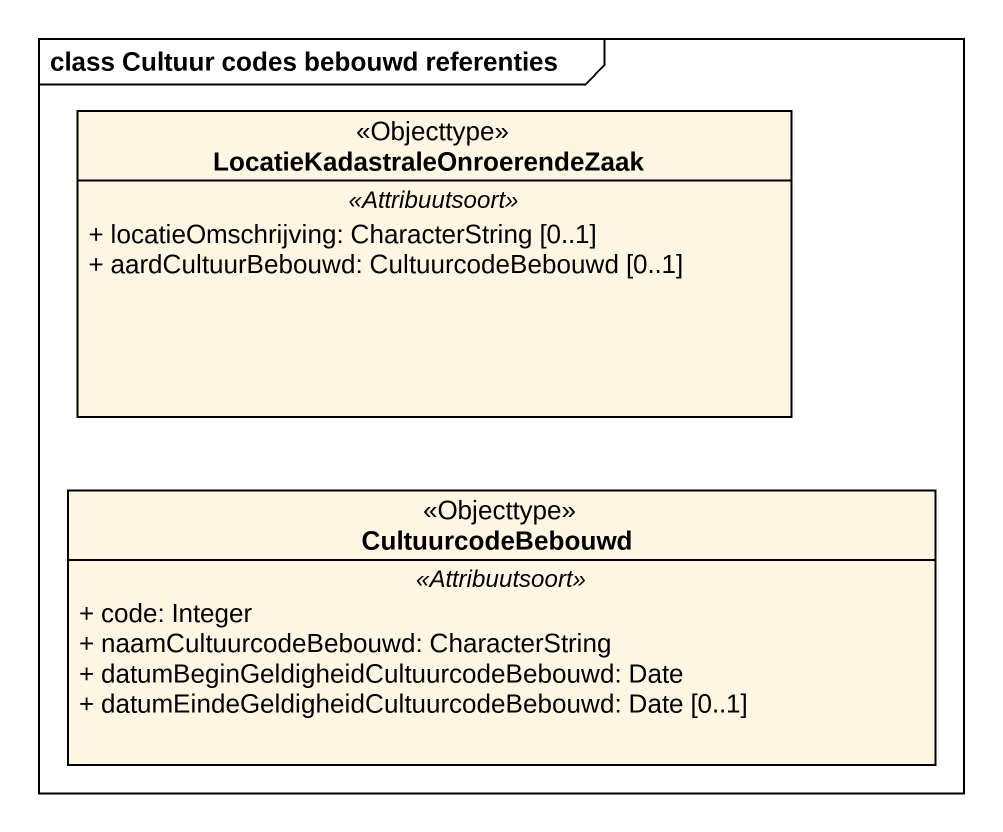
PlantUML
@startuml
mainframe class Cultuur codes bebouwd referenties
hide circle
hide empty members
skinparam classAttributeIconSize 0
class "LocatieKadastraleOnroerendeZaak" as LocatieKadastraleOnroerendeZ <<Objecttype>> {
  .. <<Attribuutsoort>> ..
  + locatieOmschrijving: CharacterString [0..1]
  + aardCultuurBebouwd: CultuurcodeBebouwd [0..1]
}
class CultuurcodeBebouwd <<Objecttype>> {
  .. <<Attribuutsoort>> ..
  + code: Integer
  + naamCultuurcodeBebouwd: CharacterString
  + datumBeginGeldigheidCultuurcodeBebouwd: Date
  + datumEindeGeldigheidCultuurcodeBebouwd: Date [0..1]
}
@enduml
